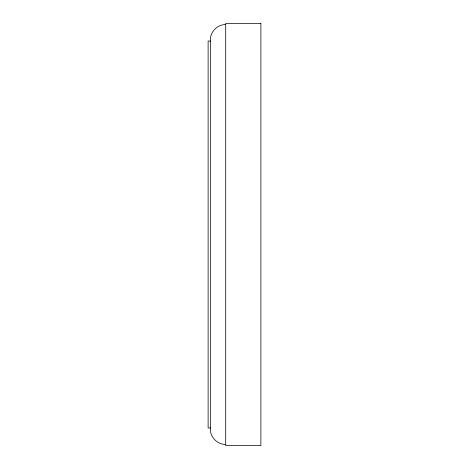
<?xml version="1.0" encoding="UTF-8"?>
<svg xmlns="http://www.w3.org/2000/svg" width="469" height="469" viewBox="0 0 469 469"><rect width="100%" height="100%" fill="white"/><g stroke="black" fill="none" stroke-linecap="round" stroke-linejoin="round"><path stroke-width="0.7" d="M225.706 24.576C217.094 24.388 209.573 32.461 210.37 41.038L210.37 427.963C209.573 436.539 217.094 444.612 225.706 444.424M210.37 41.038L208.119 41.038L208.119 427.963L210.37 427.963M260.881 23.45L225.706 23.45L225.706 445.55L260.881 445.55L260.881 23.45"/></g></svg>
